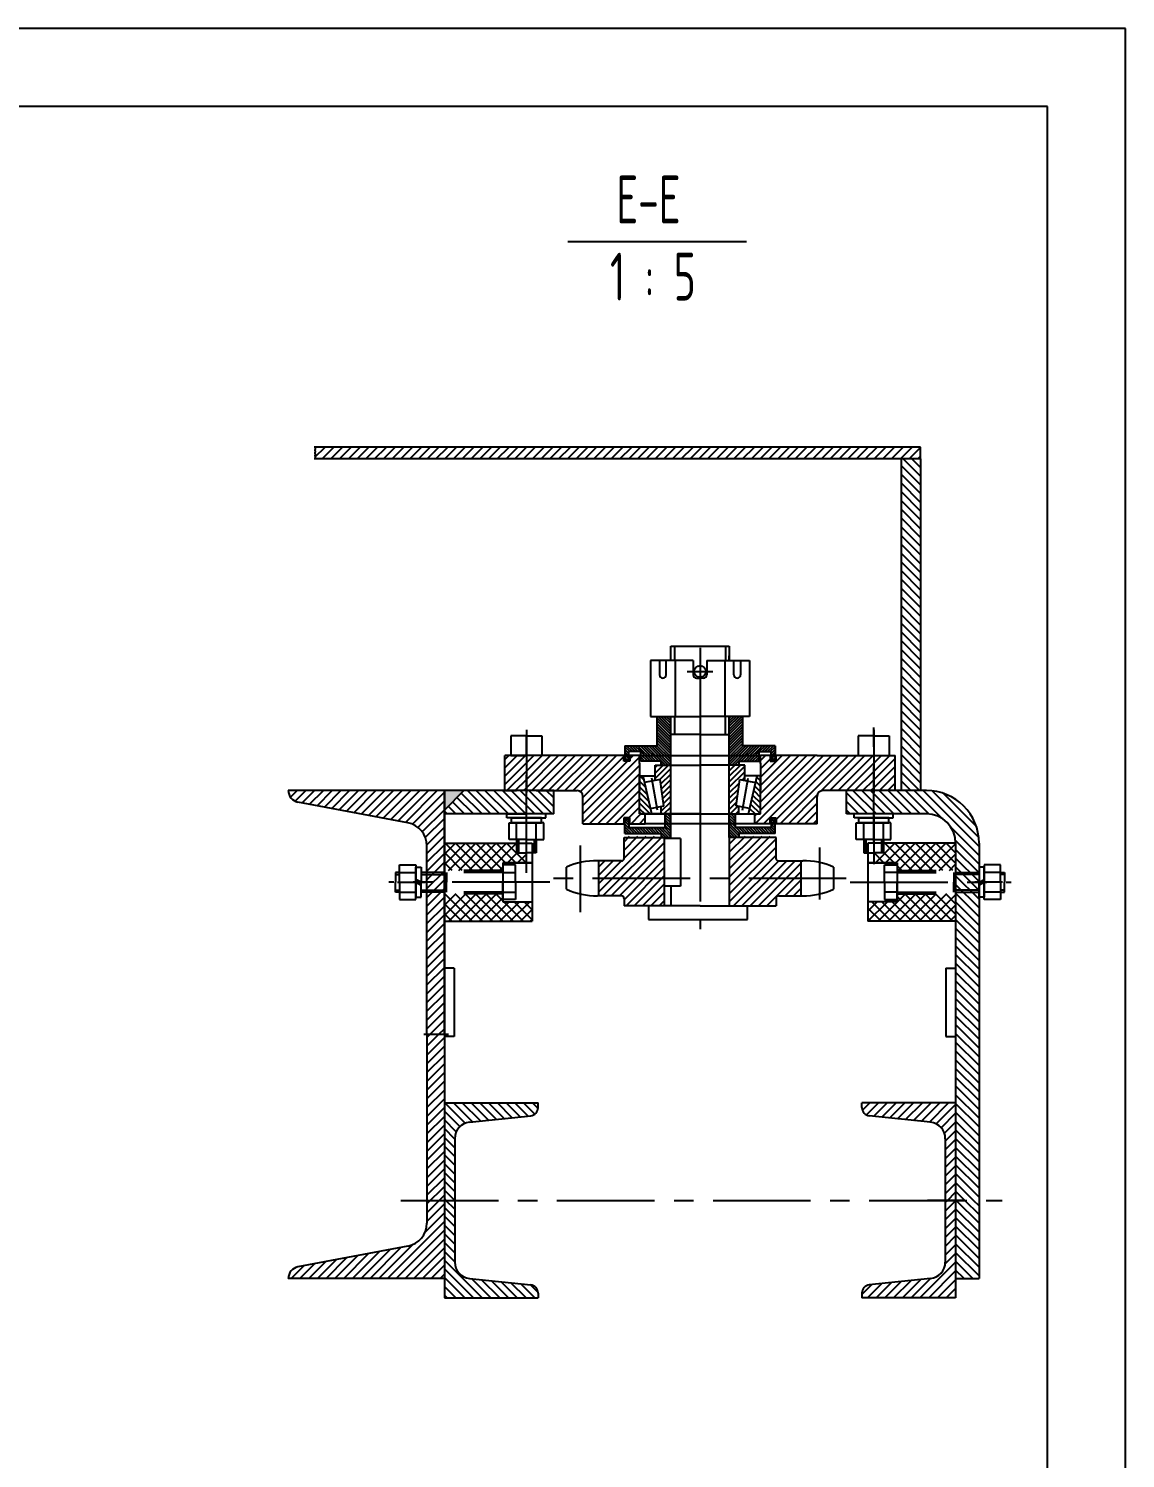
# Model space of a CAD drawing. Header units: millimetres. Extents: x 0 to 10092, y -1 to 7128.
# Drawn here: x 8406 to 10092, y 4930 to 7128 of the extents above; entities that cross this region are included whole.
import ezdxf
from ezdxf.enums import TextEntityAlignment as Align

# ---------------------------------------------------------------- set-up
doc = ezdxf.new("R2010")
doc.units = ezdxf.units.MM
doc.header["$LTSCALE"] = 120
for name, pattern in [('F', [0.75, 0.5, -0.25]), ('G', [2, 1.25, -0.25, 0.25, -0.25]), ('K', [2.5, 1.25, -0.25, 0.25, -0.25, 0.25, -0.25])]:
    doc.linetypes.add(name, pattern=pattern)
for name, color, linetype in [('01', 7, 'Continuous'), ('02', 1, 'Continuous'), ('04', 2, 'F'), ('05', 4, 'G'), ('07', 6, 'K'), ('10', 1, 'Continuous'), ('11', 3, 'Continuous'), ('L1GEA', 7, 'Continuous')]:
    doc.layers.add(name, color=color, linetype=linetype)
doc.styles.get("Standard").update_dxf_attribs({"font": 'isocp', "width": 0.707, "bigfont": 'intecad.shx'})
pattern_1 = [(135, (-5865.028, -3162.5075), (-2.12132034, -2.12132034), [])]

# ---------------------------------------------------------------- blocks, each defined once
blk = doc.blocks.new('*U3')
at = {"layer": '10'}
h = blk.add_hatch(dxfattribs=at)
h.set_pattern_fill('_USER', color=256, scale=2, angle=45, style=0, pattern_type=0)
h.set_pattern_definition([(45, (0, 0), (-1.41421, 1.41421), [])])
h.paths.add_polyline_path([(-5.5, 29.2), (-5.5, 31), (-25, 31), (-25, 24.76)])
h.paths.add_polyline_path([(-5.5, -31), (-5.5, -29.2), (-25, -24.76), (-25, -31)])
h = blk.add_hatch(dxfattribs=at)
h.set_pattern_fill('_USER', color=256, scale=2, angle=135, style=0, pattern_type=0)
h.set_pattern_definition([(135, (0, 0), (-1.41421, -1.41421), [])])
h.paths.add_polyline_path([(0, 15), (0, 23), (-7.85, 23), (-7.38, 20.38), (-20.91, 18.56), (-21.15, 19.88), (-25, 19.88), (-25, 15)])
h.paths.add_polyline_path([(-25, -15), (-25, -19.88), (-21.15, -19.88), (-20.91, -18.56), (-7.38, -20.38), (-7.85, -23), (0, -23), (0, -15)])
at = {"layer": '01'}
for p, q in [((-25, 0), (-25, 31)), ((-25, 31), (-5.5, 31)), ((-5.5, 31), (-5.5, 23)), ((-25, 24.76), (-5.5, 29.2)), ((-22.15, 25.41), (-20.91, 18.56)), ((-7.38, 20.38), (-8.84, 28.44)), ((-7.85, 23), (0, 23)), ((0, 23), (0, 0)), ((-25, 0), (-25, 19.88)), ((-25, 19.88), (-21.15, 19.88)), ((-25, 15), (0, 15)), ((-20.91, 18.56), (-7.38, 20.38)), ((-25, 0), (-25, -19.88)), ((-25, 0), (-25, -31)), ((0, -23), (0, 0)), ((-25, -15), (0, -15)), ((-25, -19.88), (-21.15, -19.88)), ((-22.15, -25.41), (-20.91, -18.56)), ((-20.91, -18.56), (-7.38, -20.38)), ((-7.38, -20.38), (-8.84, -28.44)), ((-25, -24.76), (-5.5, -29.2)), ((-7.85, -23), (0, -23)), ((-5.5, -31), (-5.5, -23)), ((-25, -31), (-5.5, -31))]:
    blk.add_line(p, q, dxfattribs=at)
at = {"layer": '05'}
for p, q in [((-23, 21.72), (-6.63, 24.68)), ((3, 0), (-28, 0)), ((-23, -21.72), (-6.63, -24.68))]:
    blk.add_line(p, q, dxfattribs=at)
blk = doc.blocks.new('*U4')
at = {"layer": '01'}
for p, q in [((-28.6, 25.43), (0, 25.43)), ((-28.6, 3.5), (-28.6, 25.43)), ((0, 25.43), (0, 0)), ((-28.6, 20.82), (-21.35, 20.82)), ((-21.35, 17.32), (-28.6, 17.32)), ((-19.6, 19.07), (-19.6, 19.07)), ((-28.6, 12.71), (0, 12.71)), ((-28.6, 3.5), (-21.35, 3.5)), ((-19.6, 1.75), (-19.6, 0)), ((-19.6, -1.75), (-19.6, 0)), ((0, -25.43), (0, 0)), ((-28.6, -3.5), (-28.6, -25.43)), ((-28.6, -3.5), (-21.35, -3.5)), ((-28.6, -12.71), (0, -12.71)), ((-21.35, -17.32), (-28.6, -17.32)), ((-28.6, -20.82), (-21.35, -20.82)), ((-19.6, -19.07), (-19.6, -19.07)), ((-28.6, -25.43), (0, -25.43))]:
    blk.add_line(p, q, dxfattribs=at)
for centre, start, end in [((-21.35, 19.07), 0, 90), ((-21.35, 19.07), 270, 0), ((-21.35, 1.75), 0.09411, 90), ((-21.35, -1.75), 270.00012, 359.90589), ((-21.35, -19.07), 0, 90), ((-21.35, -19.07), 270, 0)]:
    blk.add_arc(centre, 1.75, start, end, dxfattribs=at)
at = {"layer": '05'}
blk.add_line((-31.77, 0), (4.43, 0), dxfattribs=at)

msp = doc.modelspace()

# ---------------------------------------------------------------- hatches: boundary and pattern name
at = {"layer": '01', "linetype": 'Continuous'}
msp.add_hatch(color=7, dxfattribs=at).paths.add_polyline_path([(9075, 5956.6), (9045, 5956.6), (9045, 5926.6)])
at = {"layer": '10'}
h = msp.add_hatch(dxfattribs=at)
h.set_pattern_fill('_USER', scale=3, angle=135, style=0, pattern_type=0)
h.set_pattern_definition(pattern_1)
h.paths.add_polyline_path([(9393, 6070.6), (9372, 6070.6), (9372, 6025.6), (9322.5, 6025.6), (9322.5, 6010.6), (9328.5, 6010.6), (9328.5, 6016.6), (9346.9, 6016.6), (9346.9, 6010.6), (9393, 6010.6)])
h.paths.add_polyline_path([(9393, 6010.6), (9346.9, 6010.6), (9346.9, 6001.6), (9378, 6001.6), (9378, 5995.6), (9393, 5995.6)])
h.paths.add_polyline_path([(9328.5, 6010.6), (9322.5, 6010.6), (9322.5, 6003.1), (9328.5, 6003.1)])
h = msp.add_hatch(dxfattribs=at)
h.set_pattern_fill('_USER', scale=3, angle=135, style=0, pattern_type=0)
h.set_pattern_definition([(45, (24740.9413, -3162.5075), (2.12132034, -2.12132034), [])])
h.paths.add_polyline_path([(9483, 6070.6), (9504, 6070.6), (9504, 6025.6), (9553.5, 6025.6), (9553.5, 6010.6), (9547.5, 6010.6), (9547.5, 6016.6), (9529, 6016.6), (9529, 6010.6), (9483, 6010.6)])
h.paths.add_polyline_path([(9483, 6010.6), (9529, 6010.6), (9529, 6001.6), (9498, 6001.6), (9498, 5995.6), (9483, 5995.6)])
h.paths.add_polyline_path([(9547.5, 6010.6), (9553.5, 6010.6), (9553.5, 6003.1), (9547.5, 6003.1)])
h = msp.add_hatch(dxfattribs=at)
h.set_pattern_fill('_USER', scale=3, angle=135, style=0, pattern_type=0)
h.set_pattern_definition(pattern_1)
h.paths.add_polyline_path([(9393, 5905.6), (9384, 5905.6), (9384, 5899.6), (9328.5, 5899.6), (9328.5, 5905.6), (9322.5, 5905.6), (9322.5, 5890.6), (9378.3, 5890.6), (9378.3, 5884.6), (9385.5, 5884.6), (9393, 5884.6)])
h.paths.add_polyline_path([(9393, 5920.6), (9384, 5920.6), (9384, 5905.6), (9393, 5905.6)])
h.paths.add_polyline_path([(9492, 5920.6), (9483, 5920.6), (9483, 5905.6), (9492, 5905.6)])
h.paths.add_polyline_path([(9553.5, 5905.6), (9547.5, 5905.6), (9547.5, 5899.6), (9492, 5899.6), (9492, 5905.6), (9483, 5905.6), (9483, 5884.6), (9490.5, 5884.6), (9497.6, 5884.6), (9497.6, 5890.6), (9553.5, 5890.6)])
h = msp.add_hatch(dxfattribs=at)
h.set_pattern_fill('_USER', scale=3, angle=135, style=0, pattern_type=0)
h.set_pattern_definition(pattern_1)
h.paths.add_polyline_path([(9328.5, 5913.1), (9322.5, 5913.1), (9322.5, 5905.6), (9328.5, 5905.6)])
h = msp.add_hatch(dxfattribs=at)
h.set_pattern_fill('_USER', scale=3, angle=135, style=0, pattern_type=0)
h.set_pattern_definition(pattern_1)
h.paths.add_polyline_path([(9553.5, 5913.1), (9547.5, 5913.1), (9547.5, 5905.6), (9553.5, 5905.6)])
h = msp.add_hatch(dxfattribs=at)
h.set_pattern_fill('_USER', scale=9, angle=45, style=0, pattern_type=0)
h.set_pattern_definition([(45, (-5865.028, -3160.6175), (-6.363961, 6.363961), [])])
h.paths.add_polyline_path([(9554.8, 5886.5), (9490.5, 5886.5), (9483, 5886.5), (9483, 5821.6), (9593.4, 5821.6), (9593.4, 5848.5), (9558.6, 5848.5, -0.414214), (9554.8, 5852.3)])
h.paths.add_polyline_path([(9593.4, 5821.6), (9483, 5821.6), (9483, 5779.7), (9554.8, 5779.7), (9554.8, 5790.9, -0.414214), (9558.6, 5794.7), (9593.4, 5794.7)])
h.paths.add_polyline_path([(9383.1, 5886.5), (9321.1, 5886.5), (9321.1, 5852.3, -0.414214), (9317.3, 5848.5), (9282.5, 5848.5), (9282.5, 5821.6), (9383.1, 5821.6)])
h.paths.add_polyline_path([(9383.1, 5821.6), (9282.5, 5821.6), (9282.5, 5794.7), (9317.3, 5794.7, -0.414214), (9321.1, 5790.9), (9321.1, 5779.7), (9383.1, 5779.7)])

# ---------------------------------------------------------------- linework, layer by layer
at = {"color": 7}
for p, q in [((9393, 6156.4), (9393, 6163.6)), ((9483, 6156.4), (9483, 6163.6)), ((9393, 5884.6), (9393, 6070.6)), ((9483, 5884.6), (9483, 6070.6)), ((9282.5, 5794.7), (9282.5, 5848.5)), ((9593.4, 5794.7), (9593.4, 5848.5))]:
    msp.add_line(p, q, dxfattribs=at)
for centre, radius, start, end in [((9278.4, 5733.9), 114.6, 89.1366, 113.6054), ((9597.6, 5734.2), 114.3, 66.3599, 90.8982), ((9280.1, 5909), 114.3, 245.3844, 270.0079), ((9595.8, 5909), 114.3, 269.9921, 294.6156)]:
    msp.add_arc(centre, radius, start, end, dxfattribs=at)
at = {"layer": '01', "color": 7}
for p, q in [((9234.9, 6800.8), (9509.3, 6800.8)), ((9777, 6466.6), (9777, 6484.6)), ((9393, 6156.4), (9393, 6178.6)), ((9393, 6178.6), (9483, 6178.6)), ((9483, 6178.6), (9483, 6156.4)), ((9393, 6156.4), (9393, 6163.6)), ((9483, 6163.6), (9483, 6156.4)), ((9372, 6025.6), (9372, 6070.6)), ((9504, 6025.6), (9504, 6070.6)), ((9504, 6025.6), (9504, 6070.6)), ((9147, 6040.6), (9147, 6010.6)), ((9171, 6040.6), (9147, 6040.6)), ((9171, 6040.6), (9195, 6040.6)), ((9195, 6040.6), (9195, 6010.6)), ((9438, 6043), (9393, 6043)), ((9438, 6043), (9483, 6043)), ((9681, 6040.6), (9681, 6010.6)), ((9705, 6040.6), (9681, 6040.6)), ((9705, 6040.6), (9729, 6040.6)), ((9729, 6040.6), (9729, 6010.6)), ((9147, 6010.6), (9171, 6010.6)), ((9195, 6010.6), (9171, 6010.6)), ((9346.9, 6001.6), (9346.9, 6016.6)), ((9346.9, 6001.6), (9346.9, 6013.6)), ((9378, 6001.6), (9346.9, 6001.6)), ((9378, 6001.6), (9346.9, 6001.6)), ((9378, 5995.6), (9378, 6001.6)), ((9498, 5995.6), (9498, 6001.6)), ((9498, 6001.6), (9529, 6001.6)), ((9498, 6001.6), (9529, 6001.6)), ((9529, 6001.6), (9529, 6016.6)), ((9529, 6001.6), (9529, 6016.6)), ((9529, 6001.6), (9529, 6013.6)), ((9529, 6001.6), (9529, 6013.6)), ((9138, 5956.6), (9156, 5956.6)), ((9186, 5956.6), (9249, 5956.6)), ((9213, 5920.6), (9213, 5956.6)), ((9663, 5920.6), (9663, 5956.6)), ((9738, 5956.6), (9720, 5956.6)), ((9141, 5920.6), (9171, 5920.6)), ((9141, 5914.6), (9141, 5920.6)), ((9171, 5914.6), (9141, 5914.6)), ((9147.9, 5914.6), (9171, 5914.6)), ((9147.9, 5906.8), (9147.9, 5914.6)), ((9201, 5920.6), (9171, 5920.6)), ((9171, 5914.6), (9201, 5914.6)), ((9194.1, 5914.6), (9171, 5914.6)), ((9194.1, 5906.8), (9194.1, 5914.6)), ((9201, 5914.6), (9201, 5920.6)), ((9384, 5920.6), (9384, 5899.6)), ((9492, 5920.6), (9492, 5899.6)), ((9675, 5914.6), (9675, 5920.6)), ((9705, 5914.6), (9675, 5914.6)), ((9681.9, 5914.6), (9705, 5914.6)), ((9681.9, 5906.8), (9681.9, 5914.6)), ((9735, 5920.6), (9705, 5920.6)), ((9728.1, 5914.6), (9705, 5914.6)), ((9705, 5914.6), (9735, 5914.6)), ((9728.1, 5906.8), (9728.1, 5914.6)), ((9735, 5914.6), (9735, 5920.6)), ((9144.3, 5906.8), (9171, 5906.8)), ((9144.3, 5881.6), (9144.3, 5906.8)), ((9171, 5906.8), (9147.9, 5906.8)), ((9156, 5881.6), (9156, 5906.8)), ((9171, 5906.8), (9194.1, 5906.8)), ((9197.6, 5906.8), (9171, 5906.8)), ((9186, 5881.6), (9186, 5906.8)), ((9197.6, 5881.6), (9197.6, 5906.8)), ((9258, 5905.6), (9321, 5905.6)), ((9330, 5905.6), (9353.7, 5905.6)), ((9618, 5905.6), (9522.2, 5905.6)), ((9678.3, 5906.8), (9705, 5906.8)), ((9678.3, 5881.6), (9678.3, 5906.8)), ((9705, 5906.8), (9681.9, 5906.8)), ((9690, 5881.6), (9690, 5906.8)), ((9705, 5906.8), (9728.1, 5906.8)), ((9731.6, 5906.8), (9705, 5906.8)), ((9720, 5881.6), (9720, 5906.8)), ((9731.6, 5881.6), (9731.6, 5906.8)), ((9171, 5881.6), (9144.3, 5881.6)), ((9156, 5881.6), (9156, 5860.6)), ((9171, 5881.6), (9197.6, 5881.6)), ((9186, 5881.6), (9186, 5860.6)), ((9321.1, 5852.3), (9321.1, 5884.6)), ((9321.1, 5884.6), (9385.5, 5884.6)), ((9378.3, 5890.6), (9378.3, 5884.6)), ((9383.1, 5884.6), (9383.1, 5779.6)), ((9408, 5882.8), (9383.1, 5882.8)), ((9385.5, 5884.6), (9393, 5884.6)), ((9385.5, 5884.6), (9393, 5884.6)), ((9393, 5884.6), (9393, 5882.8)), ((9393, 5884.6), (9393, 5882.8)), ((9408, 5882.8), (9408, 5809.7)), ((9490.5, 5884.6), (9483, 5884.6)), ((9483, 5884.6), (9483, 5779.6)), ((9554.8, 5884.6), (9490.5, 5884.6)), ((9497.6, 5890.6), (9497.6, 5884.6)), ((9497.6, 5890.6), (9497.6, 5884.6)), ((9554.8, 5852.3), (9554.8, 5884.6)), ((9554.8, 5852.3), (9554.8, 5884.6)), ((9705, 5881.6), (9678.3, 5881.6)), ((9690, 5881.6), (9690, 5860.6)), ((9705, 5881.6), (9731.6, 5881.6)), ((9720, 5881.6), (9720, 5860.6)), ((9156, 5860.6), (9171, 5860.6)), ((9186, 5860.6), (9171, 5860.6)), ((9317.3, 5848.5), (9280.1, 5848.5)), ((9558.6, 5848.5), (9595.8, 5848.5)), ((9690, 5860.6), (9705, 5860.6)), ((9690, 5860.6), (9705, 5860.6)), ((9720, 5860.6), (9705, 5860.6)), ((9720, 5860.6), (9705, 5860.6)), ((9408, 5809.7), (9383.1, 5809.7)), ((9393, 5809.7), (9393, 5779.6)), ((9393, 5809.7), (9393, 5779.6)), ((9317.3, 5794.7), (9280.1, 5794.7)), ((9321.1, 5790.9), (9321.1, 5779.6)), ((9554.8, 5790.9), (9554.8, 5779.6)), ((9554.8, 5790.9), (9554.8, 5779.6)), ((9558.6, 5794.7), (9595.8, 5794.7)), ((9438, 5779.6), (9321.1, 5779.6)), ((9359, 5779.6), (9359, 5758.6)), ((9438, 5779.6), (9554.8, 5779.6)), ((9511.1, 5758.6), (9511.1, 5779.6)), ((9359, 5758.6), (9511.1, 5758.6))]:
    msp.add_line(p, q, dxfattribs=at)
at = {"layer": '01', "color": 7, "linetype": 'Continuous'}
for p, q in [((9777, 6484.6), (8844.6, 6484.6)), ((9777, 6466.6), (8844.6, 6466.6)), ((9747, 6466.6), (9747, 5956.6)), ((9777, 6466.6), (9777, 5956.6)), ((9322.5, 6025.6), (9372, 6025.6)), ((9322.5, 6025.6), (9322.5, 6003.1)), ((9550, 6025.6), (9504, 6025.6)), ((9553.5, 6025.6), (9504, 6025.6)), ((9553.5, 6025.6), (9553.5, 6003.1)), ((9345, 6010.6), (9138, 6010.6)), ((9138, 5956.6), (9138, 6010.6)), ((9321, 6001.6), (9321, 6010.6)), ((9330, 6001.6), (9321, 6001.6)), ((9322.5, 6003.1), (9328.5, 6003.1)), ((9346.9, 6016.6), (9328.5, 6016.6)), ((9328.5, 6003.1), (9328.5, 6016.6)), ((9330, 6010.6), (9330, 6001.6)), ((9345, 5998.3), (9345, 6010.6)), ((9345, 6010.6), (9531, 6010.6)), ((9529, 6016.6), (9547.5, 6016.6)), ((9618, 6010.6), (9531, 6010.6)), ((9531, 5998.3), (9531, 6010.6)), ((9546, 6010.6), (9546, 6001.6)), ((9546, 6001.6), (9555, 6001.6)), ((9547.5, 6003.1), (9547.5, 6016.6)), ((9553.5, 6003.1), (9547.5, 6003.1)), ((9555, 6001.6), (9555, 6010.6)), ((9618, 6010.6), (9738, 6010.6)), ((9738, 5956.6), (9738, 6010.6)), ((9345, 5998.6), (9345, 5956.6)), ((9345, 5995.6), (9345, 5962.6)), ((9531, 5998.6), (9531, 5956.6)), ((9531, 5995.6), (9531, 5962.6)), ((9345, 5920.6), (9345, 5962.6)), ((9531, 5920.6), (9531, 5962.6)), ((9045, 5956.6), (8805, 5956.6)), ((8988.6, 5907), (8819.6, 5938.9)), ((9213, 5956.6), (9045, 5956.6)), ((9045, 5956.6), (9045, 5920.6)), ((9045, 5956.6), (9045, 5176.6)), ((9045, 5581.6), (9045, 5956.6)), ((9213, 5956.6), (9045, 5956.6)), ((9075, 5956.6), (9045, 5926.6)), ((9258, 5905.6), (9258, 5947.6)), ((9345, 5923.6), (9345, 5956.6)), ((9531, 5923.6), (9531, 5956.6)), ((9618, 5905.6), (9618, 5947.6)), ((9690, 5956.6), (9627, 5956.6)), ((9786, 5956.6), (9663, 5956.6)), ((9786, 5956.6), (9663, 5956.6)), ((9045, 5920.6), (9045, 5926.6)), ((9213, 5920.6), (9045, 5920.6)), ((9213, 5920.6), (9045, 5920.6)), ((9330, 5914.6), (9321, 5914.6)), ((9321, 5914.6), (9321, 5905.6)), ((9322.5, 5890.6), (9322.5, 5913.1)), ((9322.5, 5913.1), (9328.5, 5913.1)), ((9328.5, 5913.1), (9328.5, 5899.6)), ((9330, 5905.6), (9330, 5914.6)), ((9393, 5920.6), (9345, 5920.6)), ((9348, 5920.6), (9353.7, 5920.6)), ((9353.7, 5905.6), (9353.7, 5920.6)), ((9353.7, 5920.6), (9528, 5920.6)), ((9483, 5920.6), (9531, 5920.6)), ((9522.2, 5905.6), (9522.2, 5920.6)), ((9546, 5905.6), (9546, 5914.6)), ((9546, 5914.6), (9555, 5914.6)), ((9553.5, 5913.1), (9547.5, 5913.1)), ((9547.5, 5913.1), (9547.5, 5899.6)), ((9553.5, 5890.6), (9553.5, 5913.1)), ((9555, 5914.6), (9555, 5905.6)), ((9786, 5920.6), (9663, 5920.6)), ((9786, 5920.6), (9663, 5920.6)), ((9522.2, 5905.6), (9353.7, 5905.6)), ((9018, 5581.6), (9018, 5871.6)), ((9045, 5875.6), (9180, 5875.6)), ((9180, 5875.6), (9180, 5755.6)), ((9696, 5875.6), (9696, 5755.6)), ((9831, 5875.6), (9696, 5875.6)), ((9831, 5875.6), (9831, 5206.6)), ((9867, 5875.6), (9867, 5206.6)), ((8976, 5830.6), (8970, 5830.6)), ((8970, 5830.6), (8970, 5815.6)), ((8976, 5815.6), (8976, 5842.3)), ((8976, 5842.3), (9001.2, 5842.3)), ((8976, 5830.6), (9001.2, 5830.6)), ((9001.2, 5842.3), (9001.2, 5815.6)), ((9001.2, 5838.7), (9009, 5838.7)), ((9001.2, 5815.6), (9001.2, 5838.7)), ((9009, 5838.7), (9009, 5815.6)), ((9867, 5838.7), (9867, 5815.6)), ((9874.8, 5838.7), (9867, 5838.7)), ((9874.8, 5842.3), (9874.8, 5815.6)), ((9900, 5842.3), (9874.8, 5842.3)), ((9874.8, 5815.6), (9874.8, 5838.7)), ((9900, 5830.6), (9874.8, 5830.6)), ((9900, 5815.6), (9900, 5842.3)), ((9900, 5830.6), (9906, 5830.6)), ((9906, 5830.6), (9906, 5815.6)), ((8970, 5800.6), (8970, 5815.6)), ((8972.8, 5815.6), (9004.3, 5815.6)), ((8976, 5815.6), (8976, 5789)), ((8994.9, 5815.6), (9015.2, 5815.6)), ((9009, 5815.6), (9001.2, 5820.1)), ((9001.2, 5789), (9001.2, 5815.6)), ((9001.2, 5815.6), (9009, 5811.1)), ((9001.2, 5815.6), (9001.2, 5792.5)), ((9009, 5792.5), (9009, 5815.6)), ((9881, 5815.6), (9860.7, 5815.6)), ((9867, 5815.6), (9874.8, 5820.1)), ((9867, 5792.5), (9867, 5815.6)), ((9874.8, 5815.6), (9867, 5811.1)), ((9903.1, 5815.6), (9871.6, 5815.6)), ((9874.8, 5789), (9874.8, 5815.6)), ((9874.8, 5815.6), (9874.8, 5792.5)), ((9900, 5815.6), (9900, 5789)), ((9906, 5800.6), (9906, 5815.6)), ((8976, 5800.6), (8970, 5800.6)), ((8976, 5800.6), (9001.2, 5800.6)), ((8976, 5789), (9001.2, 5789)), ((9001.2, 5792.5), (9009, 5792.5)), ((9874.8, 5792.5), (9867, 5792.5)), ((9900, 5800.6), (9874.8, 5800.6)), ((9900, 5789), (9874.8, 5789)), ((9900, 5800.6), (9906, 5800.6)), ((9045, 5755.6), (9180, 5755.6)), ((9831, 5755.6), (9696, 5755.6)), ((9060, 5683.6), (9045, 5683.6)), ((9060, 5683.6), (9060, 5578.6)), ((9816, 5683.6), (9816, 5578.6)), ((9816, 5683.6), (9831, 5683.6)), ((9051.2, 5581.6), (9013.1, 5581.6)), ((9018, 5581.6), (9018, 5291.6)), ((9045, 5581.6), (9045, 5206.6)), ((9060, 5578.6), (9045, 5578.6)), ((9816, 5578.6), (9831, 5578.6)), ((9045, 5476.6), (9045, 5176.6)), ((9045, 5476.6), (9189, 5476.6)), ((9045, 5476.6), (9189, 5476.6)), ((9189, 5469.2), (9189, 5476.6)), ((9831, 5476.6), (9687, 5476.6)), ((9831, 5476.6), (9687, 5476.6)), ((9687, 5469.2), (9687, 5476.6)), ((9831, 5476.6), (9831, 5176.6)), ((9083.7, 5446.8), (9177.7, 5456.6)), ((9792.2, 5446.8), (9698.2, 5456.6)), ((9060.9, 5421.4), (9060.9, 5231.8)), ((9815.1, 5421.4), (9815.1, 5231.8)), ((8988.6, 5256.2), (8819.6, 5224.3)), ((9045, 5206.6), (8805, 5206.6)), ((9083.7, 5206.4), (9177.7, 5196.6)), ((9792.2, 5206.4), (9698.2, 5196.6)), ((9831, 5206.6), (9867, 5206.6)), ((9045, 5176.6), (9189, 5176.6)), ((9189, 5184.1), (9189, 5176.6)), ((9687, 5184.1), (9687, 5176.6)), ((9831, 5176.6), (9687, 5176.6))]:
    msp.add_line(p, q, dxfattribs=at)
at = {"layer": '01', "color": 7}
for points in [[(9972, 7008), (300, 7008)], [(9972, 120), (9972, 7008)]]:
    msp.add_lwpolyline(points, dxfattribs=at)
at = {"layer": '01', "color": 7, "linetype": 'Continuous'}
msp.add_circle((9438, 6139.6), 9, dxfattribs=at)
for centre, radius, start, end in [((8823, 5956.6), 18, 180, 259.2944), ((9627, 5947.6), 9, 90, 180), ((9786, 5875.6), 81, 0, 90), ((9348, 5923.6), 3, 180, 270), ((9528, 5923.6), 3, 270, 0), ((9786, 5875.6), 45, 0, 90), ((8982, 5871.6), 36, 0, 79.2944), ((9176.4, 5469.2), 12.6, 275.9762, 0), ((9699.6, 5469.2), 12.6, 180, 264.0238), ((9086.4, 5421.4), 25.5, 95.9762, 180), ((9789.6, 5421.4), 25.5, 0, 84.0238), ((8982, 5291.6), 36, 280.7056, 0), ((9086.4, 5231.8), 25.5, 180, 264.0238), ((9789.6, 5231.8), 25.5, 275.9762, 0), ((8823, 5206.6), 18, 100.7056, 180), ((9176.4, 5184.1), 12.6, 0, 84.0238), ((9699.6, 5184.1), 12.6, 95.9762, 180)]:
    msp.add_arc(centre, radius, start, end, dxfattribs=at)
at = {"layer": '01', "color": 7}
msp.add_arc((9249, 5947.6), 9, 0, 90, dxfattribs=at)
at = {"layer": '02', "color": 7}
for p, q in [((8846, 6484.6), (8846.3, 6483.8)), ((8845.7, 6475.9), (8845.6, 6475.6)), ((8845.6, 6475.6), (8845.7, 6475.3)), ((8845.8, 6476.2), (8845.7, 6475.9)), ((8845.7, 6475.3), (8845.8, 6475)), ((8845.9, 6480.7), (8845.8, 6480.3)), ((8845.8, 6480.3), (8845.8, 6479.9)), ((8845.8, 6479.9), (8845.8, 6479.6)), ((8845.8, 6479.6), (8845.9, 6479.3)), ((8845.9, 6476.4), (8845.8, 6476.2)), ((8845.8, 6475), (8845.9, 6474.8)), ((8845.9, 6471.9), (8845.8, 6471.6)), ((8845.8, 6471.6), (8845.8, 6471.3)), ((8845.8, 6471.3), (8845.8, 6470.9)), ((8845.8, 6470.9), (8845.9, 6470.6)), ((8846.1, 6481), (8845.9, 6480.7)), ((8845.9, 6479.3), (8846, 6479)), ((8846, 6476.7), (8845.9, 6476.4)), ((8845.9, 6474.8), (8846, 6474.5)), ((8846, 6472.2), (8845.9, 6471.9)), ((8845.9, 6470.6), (8846.1, 6470.2)), ((8846, 6479), (8846.1, 6478.7)), ((8846.1, 6477), (8846, 6476.7)), ((8846, 6474.5), (8846.1, 6474.2)), ((8846.1, 6472.5), (8846, 6472.2)), ((8846.3, 6467.4), (8846, 6466.6)), ((8846.2, 6481.5), (8846.1, 6481)), ((8846.1, 6478.7), (8846.2, 6478.4)), ((8846.2, 6477.3), (8846.1, 6477)), ((8846.1, 6474.2), (8846.2, 6473.9)), ((8846.2, 6472.8), (8846.1, 6472.5)), ((8846.1, 6470.2), (8846.2, 6469.7)), ((8846.4, 6482), (8846.2, 6481.5)), ((8846.2, 6478.4), (8846.3, 6478.1)), ((8846.3, 6477.6), (8846.2, 6477.3)), ((8846.2, 6473.9), (8846.3, 6473.6)), ((8846.3, 6473.1), (8846.2, 6472.8)), ((8846.2, 6469.7), (8846.4, 6469.3)), ((8846.3, 6483.8), (8846.5, 6483.1)), ((8846.3, 6478.1), (8846.4, 6477.9)), ((8846.4, 6477.9), (8846.3, 6477.6)), ((8846.3, 6473.6), (8846.4, 6473.4)), ((8846.4, 6473.4), (8846.3, 6473.1)), ((8846.5, 6468.1), (8846.3, 6467.4)), ((8846.5, 6482.5), (8846.4, 6482)), ((8846.4, 6469.3), (8846.5, 6468.7)), ((8846.5, 6483.1), (8846.5, 6482.5)), ((8846.5, 6468.7), (8846.5, 6468.1)), ((9159, 5881.6), (9159, 5860.6)), ((9183, 5881.6), (9183, 5860.6)), ((9693, 5881.6), (9693, 5860.6)), ((9717, 5881.6), (9717, 5860.6))]:
    msp.add_line(p, q, dxfattribs=at)
at = {"layer": '02', "color": 7, "linetype": 'Continuous'}
for p, q in [((9399, 6156.4), (9399, 6178.6)), ((9477, 6178.6), (9477, 6156.4)), ((9399, 6156.4), (9399, 6163.6)), ((9477, 6163.6), (9477, 6156.4)), ((9399, 6043), (9399, 6070.6)), ((9477, 6043), (9477, 6070.6)), ((9138, 6004.3), (9144.2, 6010.6)), ((9138, 5991.6), (9157, 6010.6)), ((9138, 5978.9), (9169.7, 6010.6)), ((9171, 5999.1), (9182.4, 6010.6)), ((9171, 5986.4), (9195.1, 6010.6)), ((9171, 5973.7), (9207.9, 6010.6)), ((9171, 5961), (9220.6, 6010.6)), ((9179.3, 5956.6), (9233.3, 6010.6)), ((9192.1, 5956.6), (9246.1, 6010.6)), ((9204.8, 5956.6), (9258.8, 6010.6)), ((9217.5, 5956.6), (9271.5, 6010.6)), ((9230.2, 5956.6), (9284.2, 6010.6)), ((9243, 5956.6), (9297, 6010.6)), ((9254.1, 5955), (9309.7, 6010.6)), ((9258, 5946.1), (9322.4, 6010.6)), ((9258, 5933.4), (9335.2, 6010.6)), ((9258, 5920.7), (9345, 6007.7)), ((9522.9, 5905.6), (9627.9, 6010.6)), ((9531, 6002.8), (9538.8, 6010.6)), ((9531, 5990), (9551.5, 6010.6)), ((9531, 5977.3), (9564.3, 6010.6)), ((9531, 5964.6), (9577, 6010.6)), ((9531, 5951.9), (9589.7, 6010.6)), ((9531, 5939.1), (9602.4, 6010.6)), ((9531, 5926.4), (9615.2, 6010.6)), ((9535.6, 5905.6), (9640.6, 6010.6)), ((9548.3, 5905.6), (9653.3, 6010.6)), ((9561.1, 5905.6), (9666.1, 6010.6)), ((9624.4, 5956.2), (9678.8, 6010.6)), ((9637.5, 5956.6), (9691.5, 6010.6)), ((9650.3, 5956.6), (9704.3, 6010.6)), ((9705.1, 5998.7), (9717, 6010.6)), ((9705.1, 5986), (9729.7, 6010.6)), ((9705.2, 5973.3), (9738, 6006.1)), ((9138, 5966.1), (9171, 5999.1)), ((9141.1, 5956.6), (9171, 5986.4)), ((9258, 5908), (9345, 5995)), ((9268.3, 5905.6), (9345, 5982.2)), ((9663, 5956.6), (9705, 5998.6)), ((9675.7, 5956.6), (9705, 5985.8)), ((9705.2, 5960.6), (9738, 5993.4)), ((9713.9, 5956.6), (9738, 5980.7)), ((9153.9, 5956.6), (9171, 5973.7)), ((9166.6, 5956.6), (9171, 5961)), ((9281.1, 5905.6), (9345, 5969.5)), ((9688.4, 5956.6), (9705, 5973.1)), ((9701.2, 5956.6), (9705, 5960.4)), ((9726.6, 5956.6), (9738, 5967.9)), ((9293.8, 5905.6), (9345, 5956.8)), ((9306.5, 5905.6), (9345, 5944)), ((9573.8, 5905.6), (9618.3, 5950.1)), ((9586.5, 5905.6), (9618, 5937)), ((9319.2, 5905.6), (9345, 5931.3)), ((9332, 5905.6), (9347.1, 5920.7)), ((9344.7, 5905.6), (9353.7, 5914.6)), ((9522.2, 5917.6), (9525.2, 5920.6)), ((9599.3, 5905.6), (9618, 5924.3)), ((9612, 5905.6), (9618, 5911.6))]:
    msp.add_line(p, q, dxfattribs=at)
at = {"layer": '02', "color": 7}
for points in [[(10092, 7128), (0, 7128)], [(10092, 0), (10092, 7128)]]:
    msp.add_lwpolyline(points, dxfattribs=at)
at = {"layer": '04', "color": 7, "linetype": 'F'}
for p, q in [((8970, 5827.6), (8976, 5827.6)), ((9135, 5830.6), (9009, 5830.6)), ((9009, 5827.6), (9048, 5827.6)), ((9135, 5833.6), (9045, 5833.6)), ((9048, 5830.6), (9048, 5815.6)), ((9135, 5845.6), (9180, 5845.6)), ((9180, 5845.6), (9135, 5845.6)), ((9135, 5845.6), (9135, 5785.6)), ((9135, 5842.3), (9135, 5815.6)), ((9154.2, 5842.3), (9135, 5842.3)), ((9135, 5830.6), (9154.2, 5830.6)), ((9154.2, 5815.6), (9154.2, 5842.3)), ((9741, 5845.6), (9696, 5845.6)), ((9696, 5845.6), (9741, 5845.6)), ((9721.8, 5842.3), (9741, 5842.3)), ((9721.8, 5815.6), (9721.8, 5842.3)), ((9741, 5830.6), (9721.8, 5830.6)), ((9741, 5845.6), (9741, 5785.6)), ((9741, 5842.3), (9741, 5815.6)), ((9741, 5833.6), (9831, 5833.6)), ((9741, 5830.6), (9867, 5830.6)), ((9828, 5830.6), (9828, 5815.6)), ((9867, 5827.6), (9828, 5827.6)), ((9906, 5827.6), (9900, 5827.6)), ((8970, 5803.6), (8976, 5803.6)), ((9009, 5803.6), (9048, 5803.6)), ((9048, 5800.6), (9048, 5815.6)), ((9135, 5789), (9135, 5815.6)), ((9154.2, 5815.6), (9154.2, 5789)), ((9721.8, 5815.6), (9721.8, 5789)), ((9741, 5789), (9741, 5815.6)), ((9828, 5800.6), (9828, 5815.6)), ((9867, 5803.6), (9828, 5803.6)), ((9906, 5803.6), (9900, 5803.6)), ((9135, 5800.6), (9009, 5800.6)), ((9135, 5797.6), (9045, 5797.6)), ((9135, 5800.6), (9154.2, 5800.6)), ((9154.2, 5789), (9135, 5789)), ((9135, 5785.6), (9180, 5785.6)), ((9741, 5785.6), (9696, 5785.6)), ((9741, 5800.6), (9721.8, 5800.6)), ((9721.8, 5789), (9741, 5789)), ((9741, 5800.6), (9867, 5800.6)), ((9741, 5797.6), (9831, 5797.6))]:
    msp.add_line(p, q, dxfattribs=at)
at = {"layer": '05', "color": 7, "linetype": 'G'}
for p, q in [((9438, 6176.1), (9438, 5743.4)), ((9438, 6086.4), (9438, 5928.8)), ((9438, 6010.6), (9438, 5905.6)), ((9438, 5956.6), (9438, 5829.6)), ((9207, 5815.6), (8959.3, 5815.6)), ((9668.9, 5815.6), (9916.6, 5815.6)), ((8978, 5326.6), (9902.4, 5326.6)), ((9033.1, 5326.6), (9079, 5326.6)), ((9833.6, 5326.6), (9787.6, 5326.6)), ((9842.8, 5326.6), (9796.9, 5326.6))]:
    msp.add_line(p, q, dxfattribs=at)
at = {"layer": '05', "color": 7}
for p, q in [((9418.4, 6139.6), (9457.5, 6139.6)), ((9171, 5830.3), (9171, 6058.5)), ((9171, 6050.1), (9171, 5953.8)), ((9705.5, 5843.6), (9705, 6058.5)), ((9705, 6050.1), (9705, 5953.8)), ((9171, 5908.4), (9171, 5926)), ((9171, 5900.5), (9171, 5920.9)), ((9705, 5908.4), (9705, 5926)), ((9705, 5900.5), (9705, 5920.9)), ((9171, 5878.5), (9171, 5910)), ((9705, 5878.5), (9705, 5910)), ((9253.9, 5871.9), (9253.9, 5769.5)), ((9622, 5789.3), (9622, 5869.3)), ((9662.9, 5821.6), (9212.8, 5821.6))]:
    msp.add_line(p, q, dxfattribs=at)
at = {"layer": '07', "color": 7, "linetype": 'K'}
for p, q in [((9321, 6001.6), (9321, 6010.6)), ((9330, 6001.6), (9321, 6001.6)), ((9330, 6010.6), (9330, 6001.6)), ((9546, 6010.6), (9546, 6001.6)), ((9546, 6001.6), (9555, 6001.6)), ((9555, 6001.6), (9555, 6010.6)), ((9330, 5914.6), (9321, 5914.6)), ((9321, 5914.6), (9321, 5905.6)), ((9330, 5905.6), (9330, 5914.6)), ((9546, 5905.6), (9546, 5914.6)), ((9546, 5914.6), (9555, 5914.6)), ((9555, 5914.6), (9555, 5905.6))]:
    msp.add_line(p, q, dxfattribs=at)
at = {"layer": '10', "color": 7}
for p, q in [((8846.3, 6469.5), (8861.4, 6484.6)), ((8846.5, 6483.1), (8848, 6484.6)), ((8856.9, 6466.6), (8874.9, 6484.6)), ((8870.4, 6466.6), (8888.4, 6484.6)), ((8883.8, 6466.6), (8901.8, 6484.6)), ((8897.3, 6466.6), (8915.3, 6484.6)), ((8910.8, 6466.6), (8928.8, 6484.6)), ((8924.3, 6466.6), (8942.3, 6484.6)), ((8937.7, 6466.6), (8955.7, 6484.6)), ((8951.2, 6466.6), (8969.2, 6484.6)), ((8964.7, 6466.6), (8982.7, 6484.6)), ((8978.1, 6466.6), (8996.1, 6484.6)), ((8991.6, 6466.6), (9009.6, 6484.6)), ((9005.1, 6466.6), (9023.1, 6484.6)), ((9018.6, 6466.6), (9036.6, 6484.6)), ((9032, 6466.6), (9050, 6484.6)), ((9045.5, 6466.6), (9063.5, 6484.6)), ((9059, 6466.6), (9077, 6484.6)), ((9072.4, 6466.6), (9090.4, 6484.6)), ((9085.9, 6466.6), (9103.9, 6484.6)), ((9099.4, 6466.6), (9117.4, 6484.6)), ((9112.8, 6466.6), (9130.8, 6484.6)), ((9126.3, 6466.6), (9144.3, 6484.6)), ((9139.8, 6466.6), (9157.8, 6484.6)), ((9153.3, 6466.6), (9171.3, 6484.6)), ((9166.7, 6466.6), (9184.7, 6484.6)), ((9180.2, 6466.6), (9198.2, 6484.6)), ((9193.7, 6466.6), (9211.7, 6484.6)), ((9207.1, 6466.6), (9225.1, 6484.6)), ((9220.6, 6466.6), (9238.6, 6484.6)), ((9234.1, 6466.6), (9252.1, 6484.6)), ((9247.5, 6466.6), (9265.5, 6484.6)), ((9261, 6466.6), (9279, 6484.6)), ((9274.5, 6466.6), (9292.5, 6484.6)), ((9288, 6466.6), (9306, 6484.6)), ((9301.4, 6466.6), (9319.4, 6484.6)), ((9314.9, 6466.6), (9332.9, 6484.6)), ((9328.4, 6466.6), (9346.4, 6484.6)), ((9341.8, 6466.6), (9359.8, 6484.6)), ((9355.3, 6466.6), (9373.3, 6484.6)), ((9368.8, 6466.6), (9386.8, 6484.6)), ((9382.3, 6466.6), (9400.3, 6484.6)), ((9395.7, 6466.6), (9413.7, 6484.6)), ((9409.2, 6466.6), (9427.2, 6484.6)), ((9422.7, 6466.6), (9440.7, 6484.6)), ((9436.1, 6466.6), (9454.1, 6484.6)), ((9449.6, 6466.6), (9467.6, 6484.6)), ((9463.1, 6466.6), (9481.1, 6484.6)), ((9476.5, 6466.6), (9494.5, 6484.6)), ((9490, 6466.6), (9508, 6484.6)), ((9503.5, 6466.6), (9521.5, 6484.6)), ((9517, 6466.6), (9535, 6484.6)), ((9530.4, 6466.6), (9548.4, 6484.6)), ((9543.9, 6466.6), (9561.9, 6484.6)), ((9557.4, 6466.6), (9575.4, 6484.6)), ((9570.8, 6466.6), (9588.8, 6484.6)), ((9584.3, 6466.6), (9602.3, 6484.6)), ((9597.8, 6466.6), (9615.8, 6484.6)), ((9611.3, 6466.6), (9629.3, 6484.6)), ((9624.7, 6466.6), (9642.7, 6484.6)), ((9638.2, 6466.6), (9656.2, 6484.6)), ((9651.7, 6466.6), (9669.7, 6484.6)), ((9665.1, 6466.6), (9683.1, 6484.6)), ((9678.6, 6466.6), (9696.6, 6484.6)), ((9692.1, 6466.6), (9710.1, 6484.6)), ((9705.5, 6466.6), (9723.5, 6484.6)), ((9719, 6466.6), (9737, 6484.6)), ((9732.5, 6466.6), (9750.5, 6484.6)), ((9746, 6466.6), (9764, 6484.6)), ((9777, 6440), (9750.4, 6466.6)), ((9759.4, 6466.6), (9777, 6484.1)), ((9777, 6453.5), (9763.8, 6466.6)), ((9772.9, 6466.6), (9777, 6470.7)), ((9777, 6426.5), (9747, 6456.5)), ((9777, 6413.1), (9747, 6443.1)), ((9777, 6399.6), (9747, 6429.6)), ((9777, 6386.1), (9747, 6416.1)), ((9777, 6372.7), (9747, 6402.7)), ((9777, 6359.2), (9747, 6389.2)), ((9777, 6345.7), (9747, 6375.7)), ((9777, 6332.2), (9747, 6362.2)), ((9777, 6318.8), (9747, 6348.8)), ((9777, 6305.3), (9747, 6335.3)), ((9777, 6291.8), (9747, 6321.8)), ((9777, 6278.4), (9747, 6308.4)), ((9777, 6264.9), (9747, 6294.9)), ((9777, 6251.4), (9747, 6281.4)), ((9777, 6237.9), (9747, 6267.9)), ((9777, 6224.5), (9747, 6254.5)), ((9777, 6211), (9747, 6241)), ((9777, 6197.5), (9747, 6227.5)), ((9777, 6184.1), (9747, 6214.1)), ((9777, 6170.6), (9747, 6200.6)), ((9777, 6157.1), (9747, 6187.1)), ((9777, 6143.7), (9747, 6173.7)), ((9777, 6130.2), (9747, 6160.2)), ((9777, 6116.7), (9747, 6146.7)), ((9777, 6103.2), (9747, 6133.2)), ((9777, 6089.8), (9747, 6119.8)), ((9777, 6076.3), (9747, 6106.3)), ((9777, 6062.8), (9747, 6092.8)), ((9777, 6049.4), (9747, 6079.4)), ((9777, 6035.9), (9747, 6065.9)), ((9777, 6022.4), (9747, 6052.4)), ((9777, 6009), (9747, 6039)), ((9777, 5995.5), (9747, 6025.5)), ((9777, 5982), (9747, 6012)), ((9777, 5968.5), (9747, 5998.5)), ((9775.4, 5956.6), (9747, 5985.1)), ((9762, 5956.6), (9747, 5971.6)), ((9748.5, 5956.6), (9747, 5958.1)), ((8805, 5956.6), (8805, 5956.6)), ((8808.2, 5946.3), (8818.4, 5956.6)), ((8815.5, 5940.2), (8831.9, 5956.6)), ((8826.4, 5937.6), (8845.4, 5956.6)), ((8837.7, 5935.5), (8858.9, 5956.6)), ((8849.1, 5933.3), (8872.3, 5956.6)), ((8860.4, 5931.2), (8885.8, 5956.6)), ((8871.7, 5929.1), (8899.3, 5956.6)), ((8883.1, 5926.9), (8912.7, 5956.6)), ((8894.4, 5924.8), (8926.2, 5956.6)), ((8905.7, 5922.6), (8939.7, 5956.6)), ((8917, 5920.5), (8953.2, 5956.6)), ((8928.4, 5918.4), (8966.6, 5956.6)), ((8939.7, 5916.2), (8980.1, 5956.6)), ((8951, 5914.1), (8993.6, 5956.6)), ((8962.4, 5911.9), (9007, 5956.6)), ((8973.7, 5909.8), (9020.5, 5956.6)), ((8985, 5907.6), (9034, 5956.6)), ((8995.7, 5904.9), (9045, 5954.1)), ((9004.2, 5899.9), (9045, 5940.6)), ((9076, 5920.6), (9057.5, 5939.1)), ((9089.5, 5920.6), (9064.2, 5945.9)), ((9102.9, 5920.6), (9070.9, 5952.6)), ((9116.4, 5920.6), (9080.4, 5956.6)), ((9129.9, 5920.6), (9093.9, 5956.6)), ((9143.3, 5920.6), (9107.3, 5956.6)), ((9156.8, 5920.6), (9120.8, 5956.6)), ((9170.3, 5920.6), (9134.3, 5956.6)), ((9183.8, 5920.6), (9147.8, 5956.6)), ((9197.2, 5920.6), (9161.2, 5956.6)), ((9210.7, 5920.6), (9174.7, 5956.6)), ((9213, 5931.8), (9188.2, 5956.6)), ((9213, 5945.3), (9201.6, 5956.6)), ((9695.6, 5920.6), (9663, 5953.3)), ((9682.2, 5920.6), (9663, 5939.8)), ((9709.1, 5920.6), (9673.1, 5956.6)), ((9722.6, 5920.6), (9686.6, 5956.6)), ((9736, 5920.6), (9700, 5956.6)), ((9749.5, 5920.6), (9713.5, 5956.6)), ((9763, 5920.6), (9727, 5956.6)), ((9776.4, 5920.6), (9740.4, 5956.6)), ((9790.1, 5920.4), (9753.9, 5956.6)), ((9811, 5913), (9767.4, 5956.6)), ((9867, 5870.5), (9780.9, 5956.6)), ((9866.5, 5884.5), (9794.8, 5956.1)), ((9862.6, 5901.8), (9812.2, 5952.3)), ((9010.8, 5893.1), (9045, 5927.2)), ((9015.6, 5884.4), (9045, 5913.7)), ((9049, 5920.6), (9045, 5924.7)), ((9062.5, 5920.6), (9050.7, 5932.4)), ((9668.7, 5920.6), (9663, 5926.3)), ((9017.9, 5873.2), (9045, 5900.2)), ((9867, 5857), (9823.3, 5900.7)), ((9018, 5859.8), (9045, 5886.8)), ((9018, 5846.3), (9045, 5873.3)), ((9045, 5874.5), (9046.1, 5875.6)), ((9045, 5858.8), (9061.8, 5875.6)), ((9045, 5843.1), (9077.5, 5875.6)), ((9088.2, 5833.6), (9046.2, 5875.6)), ((9051.2, 5833.6), (9093.2, 5875.6)), ((9104, 5833.6), (9062, 5875.6)), ((9066.9, 5833.6), (9108.9, 5875.6)), ((9119.7, 5833.6), (9077.7, 5875.6)), ((9082.7, 5833.6), (9124.7, 5875.6)), ((9135, 5834), (9093.4, 5875.6)), ((9098.4, 5833.6), (9140.4, 5875.6)), ((9139.1, 5845.6), (9109.1, 5875.6)), ((9114.1, 5833.6), (9156, 5875.5)), ((9154.8, 5845.6), (9124.8, 5875.6)), ((9170.5, 5845.6), (9140.5, 5875.6)), ((9707.6, 5845.6), (9737.6, 5875.6)), ((9720, 5873.7), (9721.8, 5875.6)), ((9764, 5833.6), (9722, 5875.6)), ((9723.3, 5845.6), (9753.3, 5875.6)), ((9779.7, 5833.6), (9737.7, 5875.6)), ((9739, 5845.6), (9769, 5875.6)), ((9742.7, 5833.6), (9784.7, 5875.6)), ((9795.4, 5833.6), (9753.4, 5875.6)), ((9758.4, 5833.6), (9800.4, 5875.6)), ((9811.2, 5833.6), (9769.2, 5875.6)), ((9774.1, 5833.6), (9816.1, 5875.6)), ((9826.9, 5833.6), (9784.9, 5875.6)), ((9789.9, 5833.6), (9831, 5874.7)), ((9831, 5845.2), (9800.6, 5875.6)), ((9831, 5860.9), (9816.3, 5875.6)), ((9867, 5843.6), (9830.8, 5879.8)), ((9018, 5832.8), (9045, 5859.8)), ((9072.5, 5833.6), (9045, 5861.2)), ((9141.8, 5845.6), (9156.8, 5860.6)), ((9157.5, 5845.6), (9171, 5859)), ((9705.5, 5859.2), (9706.8, 5860.6)), ((9720.6, 5845.6), (9705.6, 5860.6)), ((9736.3, 5845.6), (9720, 5861.9)), ((9805.6, 5833.6), (9831, 5859)), ((9867, 5830.1), (9831, 5866.1)), ((9867, 5816.6), (9831, 5852.6)), ((9018, 5819.4), (9045, 5846.4)), ((9018, 5805.9), (9045, 5832.9)), ((9056.8, 5833.6), (9045, 5845.5)), ((9129.8, 5833.6), (9135, 5838.8)), ((9748.3, 5833.6), (9741, 5840.9)), ((9821.3, 5833.6), (9831, 5843.3)), ((9867, 5803.2), (9831, 5839.2)), ((9867, 5789.7), (9831, 5825.7)), ((9018, 5792.4), (9045, 5819.4)), ((9018, 5778.9), (9045, 5805.9)), ((9867, 5776.2), (9831, 5812.2)), ((9018, 5765.5), (9045, 5792.5)), ((9045, 5795.9), (9046.7, 5797.6)), ((9045, 5780.2), (9062.4, 5797.6)), ((9045, 5764.5), (9078.1, 5797.6)), ((9071.9, 5755.6), (9045, 5782.6)), ((9087.7, 5755.6), (9045.7, 5797.6)), ((9051.8, 5755.6), (9093.8, 5797.6)), ((9103.4, 5755.6), (9061.4, 5797.6)), ((9067.5, 5755.6), (9109.5, 5797.6)), ((9119.1, 5755.6), (9077.1, 5797.6)), ((9083.2, 5755.6), (9125.2, 5797.6)), ((9134.8, 5755.6), (9092.8, 5797.6)), ((9098.9, 5755.6), (9135, 5791.6)), ((9150.5, 5755.6), (9108.5, 5797.6)), ((9114.7, 5755.6), (9144.7, 5785.6)), ((9135, 5786.9), (9124.2, 5797.6)), ((9130.4, 5755.6), (9160.4, 5785.6)), ((9166.2, 5755.6), (9136.2, 5785.6)), ((9146.1, 5755.6), (9176.1, 5785.6)), ((9180, 5757.6), (9152, 5785.6)), ((9180, 5773.3), (9167.7, 5785.6)), ((9696, 5771.1), (9710.4, 5785.6)), ((9696.1, 5755.6), (9726.1, 5785.6)), ((9732, 5755.6), (9702, 5785.6)), ((9711.9, 5755.6), (9753.9, 5797.6)), ((9747.7, 5755.6), (9717.7, 5785.6)), ((9727.6, 5755.6), (9769.6, 5797.6)), ((9763.4, 5755.6), (9733.4, 5785.6)), ((9779.1, 5755.6), (9741, 5793.8)), ((9743.3, 5755.6), (9785.3, 5797.6)), ((9794.9, 5755.6), (9752.9, 5797.6)), ((9759, 5755.6), (9801, 5797.6)), ((9810.6, 5755.6), (9768.6, 5797.6)), ((9774.7, 5755.6), (9816.7, 5797.6)), ((9826.3, 5755.6), (9784.3, 5797.6)), ((9790.4, 5755.6), (9831, 5796.1)), ((9831, 5766.7), (9800, 5797.6)), ((9831, 5782.4), (9815.7, 5797.6)), ((9867, 5762.7), (9831, 5798.7)), ((9867, 5749.3), (9831, 5785.3)), ((9018, 5752), (9045, 5779)), ((9018, 5738.5), (9045, 5765.5)), ((9056.2, 5755.6), (9045, 5766.9)), ((9161.8, 5755.6), (9180, 5773.8)), ((9716.3, 5755.6), (9696, 5775.9)), ((9700.6, 5755.6), (9696, 5760.2)), ((9806.1, 5755.6), (9831, 5780.4)), ((9821.9, 5755.6), (9831, 5764.7)), ((9867, 5735.8), (9831, 5771.8)), ((9018, 5725.1), (9045, 5752.1)), ((9018, 5711.6), (9045, 5738.6)), ((9177.5, 5755.6), (9180, 5758)), ((9867, 5722.3), (9831, 5758.3)), ((9867, 5708.9), (9831, 5744.9)), ((9018, 5698.1), (9045, 5725.1)), ((9867, 5695.4), (9831, 5731.4)), ((9867, 5681.9), (9831, 5717.9)), ((9018, 5684.7), (9045, 5711.7)), ((9018, 5671.2), (9045, 5698.2)), ((9867, 5668.5), (9831, 5704.5)), ((9018, 5657.7), (9045, 5684.7)), ((9018, 5644.2), (9045, 5671.2)), ((9867, 5655), (9831, 5691)), ((9867, 5641.5), (9831, 5677.5)), ((9018, 5630.8), (9045, 5657.8)), ((9867, 5628), (9831, 5664)), ((9867, 5614.6), (9831, 5650.6)), ((9018, 5617.3), (9045, 5644.3)), ((9018, 5603.8), (9045, 5630.8)), ((9867, 5601.1), (9831, 5637.1)), ((9018, 5590.4), (9045, 5617.4)), ((9867, 5587.6), (9831, 5623.6)), ((9867, 5574.2), (9831, 5610.2)), ((9022.7, 5581.6), (9045, 5603.9)), ((9036.1, 5581.6), (9045, 5590.4)), ((9867, 5560.7), (9831, 5596.7)), ((9018, 5576.9), (9022.7, 5581.6)), ((9018, 5563.4), (9036.1, 5581.6)), ((9018, 5549.9), (9045, 5576.9)), ((9018, 5536.5), (9045, 5563.5)), ((9867, 5547.2), (9831, 5583.2)), ((9867, 5533.7), (9831, 5569.7)), ((9018, 5523), (9045, 5550)), ((9867, 5520.3), (9831, 5556.3)), ((9867, 5506.8), (9831, 5542.8)), ((9018, 5509.5), (9045, 5536.5)), ((9018, 5496.1), (9045, 5523.1)), ((9867, 5493.3), (9831, 5529.3)), ((9018, 5482.6), (9045, 5509.6)), ((9018, 5469.1), (9045, 5496.1)), ((9867, 5479.9), (9831, 5515.9)), ((9867, 5466.4), (9831, 5502.4)), ((9018, 5455.7), (9045, 5482.7)), ((9077, 5445.2), (9045.6, 5476.6)), ((9088.4, 5447.3), (9059, 5476.6)), ((9100.6, 5448.6), (9072.5, 5476.6)), ((9112.8, 5449.8), (9086, 5476.6)), ((9125, 5451.1), (9099.5, 5476.6)), ((9137.1, 5452.4), (9112.9, 5476.6)), ((9149.3, 5453.7), (9126.4, 5476.6)), ((9161.5, 5454.9), (9139.9, 5476.6)), ((9173.7, 5456.2), (9153.3, 5476.6)), ((9184.2, 5459.3), (9166.8, 5476.6)), ((9188.9, 5468), (9180.3, 5476.6)), ((9687.6, 5465.2), (9699, 5476.6)), ((9693.8, 5458), (9712.4, 5476.6)), ((9705.2, 5455.9), (9725.9, 5476.6)), ((9717.4, 5454.6), (9739.4, 5476.6)), ((9729.6, 5453.3), (9752.8, 5476.6)), ((9741.8, 5452.1), (9766.3, 5476.6)), ((9754, 5450.8), (9779.8, 5476.6)), ((9766.2, 5449.5), (9793.2, 5476.6)), ((9778.4, 5448.2), (9806.7, 5476.6)), ((9790.6, 5447), (9820.2, 5476.6)), ((9801.2, 5444.1), (9831, 5473.9)), ((9867, 5452.9), (9831, 5488.9)), ((9867, 5439.5), (9831, 5475.5)), ((9018, 5442.2), (9045, 5469.2)), ((9018, 5428.7), (9045, 5455.7)), ((9068.8, 5439.9), (9045, 5463.8)), ((9808.7, 5438.2), (9831, 5460.4)), ((9867, 5426), (9831, 5462)), ((9018, 5415.2), (9045, 5442.2)), ((9063.2, 5432.1), (9045, 5450.3)), ((9060.9, 5420.9), (9045, 5436.8)), ((9813.7, 5429.7), (9831, 5447)), ((9815.1, 5417.6), (9831, 5433.5)), ((9867, 5412.5), (9831, 5448.5)), ((9867, 5399), (9831, 5435)), ((9018, 5401.8), (9045, 5428.8)), ((9018, 5388.3), (9045, 5415.3)), ((9060.9, 5407.4), (9045, 5423.3)), ((9060.9, 5394), (9045, 5409.9)), ((9815.1, 5404.1), (9831, 5420)), ((9867, 5385.6), (9831, 5421.6)), ((9867, 5372.1), (9831, 5408.1)), ((9018, 5374.8), (9045, 5401.8)), ((9018, 5361.4), (9045, 5388.4)), ((9060.9, 5380.5), (9045, 5396.4)), ((9815.1, 5390.6), (9831, 5406.5)), ((9815.1, 5377.2), (9831, 5393.1)), ((9867, 5358.6), (9831, 5394.6)), ((9018, 5347.9), (9045, 5374.9)), ((9060.9, 5367), (9045, 5382.9)), ((9060.9, 5353.6), (9045, 5369.5)), ((9815.1, 5363.7), (9831, 5379.6)), ((9815.1, 5350.2), (9831, 5366.1)), ((9867, 5345.2), (9831, 5381.2)), ((9867, 5331.7), (9831, 5367.7)), ((9018, 5334.4), (9045, 5361.4)), ((9018, 5321), (9045, 5348)), ((9060.9, 5340.1), (9045, 5356)), ((9060.9, 5326.6), (9045, 5342.5)), ((9815.1, 5336.8), (9831, 5352.7)), ((9858.6, 5326.6), (9831, 5354.2)), ((9018, 5307.5), (9045, 5334.5)), ((9018, 5294), (9045, 5321)), ((9047.4, 5326.6), (9045, 5329.1)), ((9060.9, 5313.2), (9047.4, 5326.6)), ((9815.1, 5323.3), (9818.4, 5326.6)), ((9815.1, 5309.8), (9831, 5325.7)), ((9818.4, 5326.6), (9831, 5339.2)), ((9845.1, 5326.6), (9831, 5340.8)), ((9831.6, 5326.6), (9831, 5327.3)), ((9867, 5291.3), (9831.6, 5326.6)), ((9867, 5304.8), (9845.1, 5326.6)), ((9867, 5318.2), (9858.6, 5326.6)), ((9015.2, 5277.8), (9045, 5307.5)), ((9060.9, 5299.7), (9045, 5315.6)), ((9060.9, 5286.2), (9045, 5302.1)), ((9815.1, 5296.4), (9831, 5312.3)), ((9815.1, 5282.9), (9831, 5298.8)), ((9867, 5277.8), (9831, 5313.8)), ((9867, 5264.3), (9831, 5300.3)), ((8957.5, 5206.6), (9045, 5294.1)), ((8971, 5206.6), (9045, 5280.6)), ((9060.9, 5272.7), (9045, 5288.6)), ((9815.1, 5269.4), (9831, 5285.3)), ((9867, 5250.9), (9831, 5286.9)), ((8930.6, 5206.6), (8978.2, 5254.3)), ((8944, 5206.6), (8995.8, 5258.4)), ((8984.4, 5206.6), (9045, 5267.1)), ((8997.9, 5206.6), (9045, 5253.7)), ((9060.9, 5259.3), (9045, 5275.2)), ((9060.9, 5245.8), (9045, 5261.7)), ((9815.1, 5255.9), (9831, 5271.8)), ((9815.1, 5242.5), (9831, 5258.4)), ((9867, 5237.4), (9831, 5273.4)), ((9867, 5223.9), (9831, 5259.9)), ((8836.3, 5206.6), (8862, 5232.3)), ((8849.7, 5206.6), (8878.6, 5235.4)), ((8863.2, 5206.6), (8895.2, 5238.6)), ((8876.7, 5206.6), (8911.8, 5241.7)), ((8890.1, 5206.6), (8928.4, 5244.9)), ((8903.6, 5206.6), (8945, 5248)), ((8917.1, 5206.6), (8961.6, 5251.1)), ((9011.4, 5206.6), (9045, 5240.2)), ((9060.9, 5232.3), (9045, 5248.2)), ((9103.1, 5176.6), (9045, 5234.8)), ((9814.9, 5228.8), (9831, 5244.9)), ((9867, 5210.5), (9831, 5246.5)), ((9857.3, 5206.6), (9831, 5233)), ((8809.3, 5206.6), (8828.7, 5226)), ((8822.8, 5206.6), (8845.3, 5229.2)), ((9024.8, 5206.6), (9045, 5226.7)), ((9038.3, 5206.6), (9045, 5213.2)), ((9089.6, 5176.6), (9045, 5221.3)), ((9776.1, 5176.6), (9831, 5231.4)), ((9789.6, 5176.6), (9831, 5218)), ((9843.9, 5206.6), (9831, 5219.5)), ((9076.2, 5176.6), (9045, 5207.8)), ((9062.7, 5176.6), (9045, 5194.3)), ((9116.6, 5176.6), (9087.1, 5206.1)), ((9130.1, 5176.6), (9102.2, 5204.5)), ((9143.5, 5176.6), (9117.2, 5202.9)), ((9157, 5176.6), (9132.3, 5201.3)), ((9170.5, 5176.6), (9147.3, 5199.8)), ((9183.9, 5176.6), (9162.4, 5198.2)), ((9188.9, 5185.1), (9177.4, 5196.6)), ((9687, 5181.7), (9702.2, 5197)), ((9695.3, 5176.6), (9717.3, 5198.6)), ((9708.8, 5176.6), (9732.3, 5200.1)), ((9722.2, 5176.6), (9747.4, 5201.7)), ((9735.7, 5176.6), (9762.4, 5203.3)), ((9749.2, 5176.6), (9777.5, 5204.9)), ((9762.7, 5176.6), (9792.5, 5206.5)), ((9803.1, 5176.6), (9831, 5204.5)), ((9816.5, 5176.6), (9831, 5191)), ((9049.2, 5176.6), (9045, 5180.9)), ((9830, 5176.6), (9831, 5177.6))]:
    msp.add_line(p, q, dxfattribs=at)
at = {"layer": 'L1GEA', "color": 7}
for p, q in [((9328.5, 5899.6), (9384, 5899.6)), ((9547.5, 5899.6), (9492, 5899.6)), ((9322.5, 5890.6), (9378.3, 5890.6)), ((9553.5, 5890.6), (9497.6, 5890.6)), ((9232.5, 5805.1), (9232.5, 5839)), ((9643.5, 5805.1), (9643.5, 5839))]:
    msp.add_line(p, q, dxfattribs=at)
for centre, start, end in [((9317.3, 5852.3), 270, 0), ((9558.6, 5852.3), 180, 270), ((9317.3, 5790.9), 0, 90), ((9558.6, 5790.9), 90, 180)]:
    msp.add_arc(centre, 3.81, start, end, dxfattribs=at)

# ---------------------------------------------------------------- block references
at = {"layer": '01', "color": 7, "xscale": 3, "yscale": 3, "zscale": 3, "rotation": 90}
msp.add_blockref('*U3', (9438, 5995.6), dxfattribs=at)
at = {"layer": '05', "color": 7, "xscale": 3, "yscale": 3, "zscale": 3, "rotation": 270}
msp.add_blockref('*U4', (9438, 6070.6), dxfattribs=at)

# ---------------------------------------------------------------- texts
at = {"layer": '11', "color": 7, "width": 0.707}
for s, p in [('E-E', (9309.3, 6806.4)), ('1 : 5', (9299.6, 6687.9))]:
    msp.add_text(s, height=73.5, dxfattribs=at).set_placement(p, align=Align.BOTTOM_LEFT)

doc.saveas('drawing.dxf')
